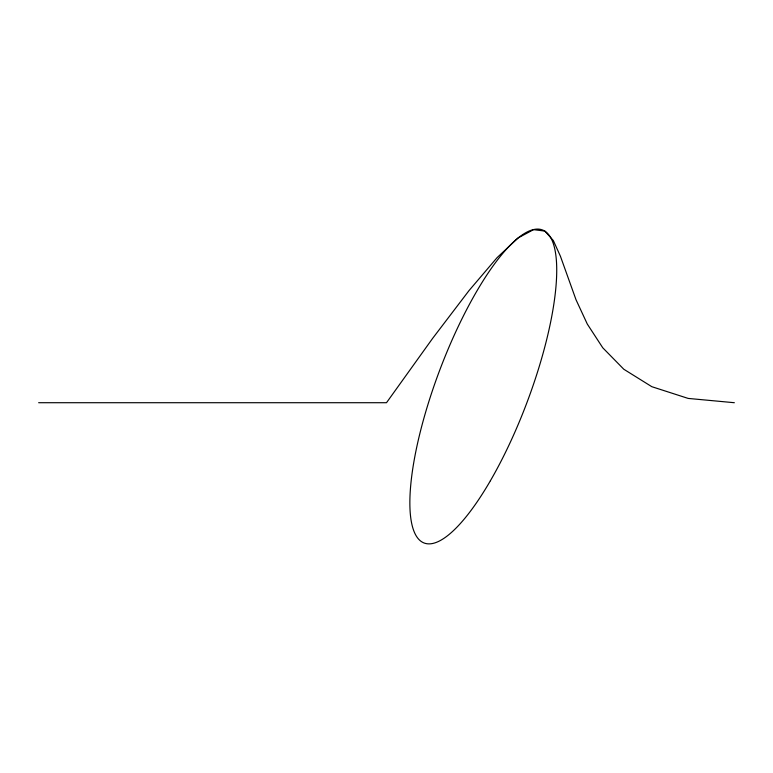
<?xml version="1.0" encoding="UTF-8"?>
<svg xmlns="http://www.w3.org/2000/svg" width="773" height="773" viewBox="0 0 773 773"><rect width="100%" height="100%" fill="white"/><g stroke="black" fill="none" stroke-linecap="round" stroke-linejoin="round"><path stroke-width="1.16" d="M38.65 402.714L386.5 402.714L432.648 338.352L469.027 290.58L497.049 257.68L518.084 237.949L533.554 229.649L544.839 231.079L553.323 240.519L560.425 256.25L576.011 299.731L587.296 324.051L602.766 347.792L623.801 369.243L651.823 386.693L688.202 398.424L734.35 402.714M490.382 480.767A167.345 46.525 -69.3 0 0 543.158 230.238A167.345 46.525 -69.3 0 0 416.444 448.504A167.345 46.525 -69.3 0 0 490.382 480.767"/></g></svg>
